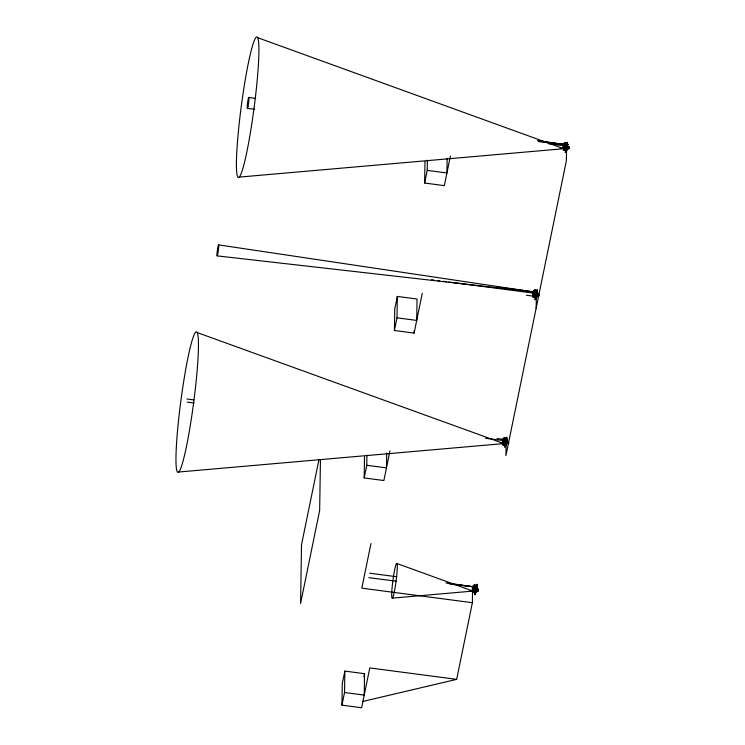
<?xml version="1.0" encoding="UTF-8"?>
<svg xmlns="http://www.w3.org/2000/svg" width="745" height="745" viewBox="0 0 745 745"><rect width="100%" height="100%" fill="white"/><g stroke="black" fill="none" stroke-linecap="round" stroke-linejoin="round"><path stroke-width="1.12" d="M473.634 586.771L473.643 586.166L473.094 592.396L473.308 588.187L472.833 588.131L473.475 587.367L472.824 588.792C474.835 589.267 472.498 583.689 475.31 585.114L475.189 586.632M473.913 590.133L473.662 592.387L473.68 590.813M503.387 444.486L503.145 444.895L503.229 439.857L503.685 440.574C502.419 441.887 503.657 438.852 503.052 441.338C505.063 441.813 502.726 436.235 505.538 437.66L505.417 439.178M504.16 441.981L503.937 443.359M533.411 297.004L533.522 296.398M534.649 294.331C533.83 293.279 534.286 299.918 534.146 295.951M563.583 150.015L564.328 143.804C564.961 152.753 567.364 140.479 564.589 146.318M563.593 150.015L563.658 149.54L563.788 150.006M563.835 149.605L563.518 145.769L564.161 145.014L563.574 145.629M565.073 145.62L564.347 150.024L564.365 148.451M478.253 589.966L477.666 591.092L477.88 588.969L478.253 590.161L478.094 589.686M477.88 588.969L477.675 590.897M508.481 442.511L508.276 443.694L507.904 442.502L508.49 441.562L508.481 442.707L503.974 441.729L503.955 442.651M506.349 442.837C513.864 444.15 500.724 442.465 506.693 443.499L506.721 442.269C505.678 444.588 509.31 443.62 508.109 441.515M508.49 441.562L508.276 443.694M538.71 295.057L538.123 296.184L538.719 294.107L538.71 295.253L534.202 294.275L534.118 295.495M536.931 295.867L535.413 295.83L536.921 296.044L536.949 294.815C535.906 297.134 539.538 296.165 538.337 294.061M538.719 294.107L538.505 296.24M568.938 147.603L568.351 148.73L568.565 146.607L568.938 147.799L568.565 146.607M568.947 146.653L568.733 148.786M567.299 147.65L564.608 147.473L564.44 146.476L564.766 150.173L563.611 149.717M473.922 590.273L474.621 588.243M503.983 442.428L504.291 441.869L508.137 442.456M474.006 589.193L473.95 592.471M474.416 589.5L473.969 590.85M474.407 589.686L477.908 589.91M503.238 442.446L504.225 443.089L504.421 441.701M504.998 441.841C505.929 443.983 504.458 446.423 505.306 442.074L504.356 442.008L504.197 442.726M535.394 295.169C534.668 299.732 536.921 294.145 534.863 294.778C534.23 293.558 539.007 296.314 538.002 295.011M534.659 295.262L534.519 294.62M564.44 148.544L564.887 147.51L564.608 147.91M568.556 147.752L568.733 147.221L564.757 146.774L566.079 147.389L565.548 149.857L566.526 149.987L567.262 146.504M564.812 147.296L564.896 145.554M320.443 459.823L319.652 510.437L300.589 603.422L301.511 544.753L318.944 459.702M472.572 588.047L472.377 602.705L456.666 679.356L369.79 667.93L361.632 707.75L341.927 705.161L342.262 683.752L344.861 671.096L364.556 673.685L364.221 695.094L344.525 692.505L344.861 671.096M389.952 450.902L383.88 480.534L364.184 477.936L364.519 456.536M364.184 477.936L366.773 465.28L366.931 455.139M386.702 453.23L386.478 467.879L366.773 465.28M422.275 293.26L414.108 333.08L394.412 330.482L394.748 309.082L397.336 296.426L417.042 299.015L416.706 320.424L397.001 317.826L397.336 296.426M414.108 333.08L414.146 330.827M450.408 155.994L444.337 185.626L424.641 183.037L424.976 161.628M424.641 183.037L427.23 170.382L427.388 160.24M447.158 158.322L446.935 172.97L427.23 170.382M470.142 590.729L473.438 591.111L473.364 592.564L472.824 592.489C473.354 588.597 472.935 589.761 474.044 590.45M473.001 587.311L472.824 588.792M473.364 592.564L473.438 591.111M476.735 589.491L476.726 589.872C475.291 590.692 472.879 588.345 474.192 589.239M473.615 587.768L473.662 588.382M473.755 589.891L473.662 590.422L473.755 588.839M473.773 587.414C473.708 592.014 477.098 584.993 474.584 585.197M473.764 586.781L473.773 586.175M473.727 590.105L474.071 588.876M476.837 589.919L473.736 589.351M473.168 591.437L472.917 590.925L474.118 591.344L474.081 592.536L472.898 592.368M473.289 587.284C472.917 587.153 474.649 586.026 473.876 588.839L474.22 584.965C474.537 588.047 472.088 585.03 475.208 586.399M475.189 587.032L477.219 587.218L476.092 592.694L474.49 592.089C478.784 592.396 472.265 591.493 475.841 592.34L476.577 588.867M475.18 590.608C483.552 590.431 473.596 591.456 475.04 589.584M475.254 586.781L474.705 586.706L475.31 585.114M474.723 590.45C474.844 593.97 476.204 585.132 474.863 592.219M474.872 592.014L474.993 590.543L478.337 590.589M474.965 588.978L475.012 587.656M475.031 591.232L475.04 590.496L476.465 590.953L476.493 589.723C475.021 591.772 479.817 590.85 476.288 590.711M475.021 589.975L475.133 589.286L474.49 592.48M476.977 584.182C477.284 588.205 473.773 589.155 476.94 588.559M475.17 588.131L475.068 588.82L475.282 586.65L475.17 587.302M474.993 588.857L475.496 587.069L475.282 588.587M475.524 585.421L475.506 586.669L474.649 586.566M476.893 588.904L475.599 588.736L475.543 587.172M475.655 588.485L476.893 588.727M475.599 588.736L475.85 587.218M476.092 592.694L476.167 591.986M476.157 590.915L476.102 589.407M476.102 588.801L476.577 588.559L476.102 588.503L474.835 594.64M476.483 590.226L476.269 591.642L475.934 590.869M476.26 588.82L475.599 588.55M476.577 590.431L476.688 589.742M475.208 586.557L477.219 586.818L476.828 587.544L475.85 587.414M477.545 590.115L477.443 590.608L477.545 590.115L475.077 589.528M502.838 440.798L502.838 440.314M503.052 441.338L503.061 440.677M503.182 444.458L503.592 445.11L503.052 445.035L503.164 442.958L503.871 442.996M503.22 440.519L503.229 439.857M504.43 442.716C501.599 443.098 504.356 444.234 503.871 438.712L503.424 444.244M503.648 443.797L504.346 443.89L504.309 445.082L503.611 444.988L503.629 443.862M504.002 438.721L503.937 441.198L505.231 441.254M503.993 439.327L504.104 441.385L504.449 437.52L504.03 439.243M504.3 441.422L504.244 442.316L506.972 442.903M504.132 439.103L503.564 439.029L503.424 440.221L503.601 438.535L507.447 439.364L506.321 445.24L504.719 444.635L506.395 444.532L505.101 444.56M504.868 443.247L504.589 441.049L505.501 440.062M504.374 443.182L505.408 443.331L505.427 442.102L505.212 444.02M505.725 439.615L504.877 439.55L505.436 437.93M505.203 442.67L505.278 442.837M505.24 440.202L505.296 441.366M505.259 443.778L505.371 442.549M505.622 442.297L505.361 441.832L504.719 445.026M505.427 438.786L505.315 441.31L505.51 439.196L505.399 439.848M507.121 441.45C502.996 440.714 508.658 441.226 506.33 441.049L504.672 447.056M504.728 440.714C506.87 442.055 504.747 440.221 505.753 437.976M507.01 437.231L506.33 441.347L505.883 440.733L506.861 440.863L506.33 441.962M506.134 441.943L505.92 455.623L566.377 160.715L566.591 147.035M505.827 441.282L505.734 439.215M506.293 443.089L506.498 444.188L506.563 443.014M506.321 445.24L506.395 444.532M506.386 443.461L506.404 442.232L506.162 443.415M506.805 441.226L507.447 439.364M506.963 442.036L506.972 442.828M507.056 439.895L506.079 439.96M507.68 442.958L507.773 442.465L507.68 442.958L505.222 442.316M508.509 443.582L504.952 443.005M448.9 282.029L533.103 293.064M533.876 296.342L534.575 296.435L534.538 297.628L533.28 297.581L533.476 295.905L533.299 296.463M533.932 292.468L533.28 293.884L534.472 291.034M533.42 296.482C533.541 293.604 533.308 296.175 533.783 295.504M533.28 293.884L533.457 292.403M533.29 293.223L533.765 293.279L533.569 297.497L534.1 291.258L534.091 291.863M526.436 295.271L533.895 296.212L533.839 297.534M534.091 292.152L534.118 293.353M534.212 292.17C536.251 299.09 536.242 284.963 534.286 291.658M534.221 291.882L534.23 291.267M534.538 297.628L534.5 295.495M534.528 293.968L534.472 294.862L537.238 295.448M534.621 292.487L534.463 290.196L534.361 293.772M534.603 295.728L534.668 294.564M533.653 291.975L533.83 291.081L534.333 293.93L534.677 290.066M534.761 295.02L534.882 294.62M535.655 292.04L537.676 292.31L536.549 297.786L534.947 297.572L535.012 296.873L536.298 297.236M535.096 295.793L535.003 294.629M535.18 295.551L535.441 296.566M537.303 289.786L536.558 293.893L536.055 293.828L536.307 292.31L535.106 292.096L535.199 290.997L535.748 291.072L535.627 292.394M535.618 294.843L535.32 295.839L535.581 294.554M535.422 295.318C535.562 293.754 534.333 295.867 535.636 295.7M537.35 293.996L535.739 293.688L535.767 290.205M535.851 294.843L535.171 296.277M535.04 290.289C536.214 291.137 535.962 289.786 535.86 292.254M536.055 293.828L536.111 293.279L537.089 293.409L536.558 294.508M536.149 308.169L536.363 294.489M536.549 297.786L536.624 297.078M536.568 295.588L536.782 296.491L536.828 294.797M536.577 295.392L538.737 296.128L535.506 295.392M537.192 294.592L537.201 295.374M537.35 293.819L536.055 293.642M535.711 291.872L535.106 291.761L537.676 291.91L537.285 292.636L536.307 292.506M563.294 145.415L563.248 146.029L563.341 145.275M564.105 149.959L563.509 150.127L563.583 148.432L564.337 147.64M564.3 144.623L563.974 146.486L563.518 145.769M563.509 146.43L563.686 144.949M564.049 150.201L564.123 148.758L560.091 148.264M564.356 147.994L564.44 146.476M564.039 143.627C563.658 146.067 564.868 141.95 564.403 145.918M564.449 144.428L564.459 143.822M563.807 149.307L564.58 144.325L564.561 146.476L564.868 145.014M564.757 146.514L564.943 147.64L565.045 146.141M565.399 143.673L567.904 144.456L566.777 150.332L565.176 150.127L565.241 149.419L566.526 149.782M567.904 144.856L565.334 144.642L565.343 143.971M565.408 148.097L565.353 149.075L565.725 148.134L568.966 148.674L565.539 147.491M568.593 147.557L565.157 146.84M565.548 149.857L565.669 149.112M565.651 147.864L565.027 147.286M564.887 142.77L564.85 145.033L564.906 142.612C564.486 146.178 563.937 141.457 565.995 142.751L565.772 146.243L565.855 145.769M566.079 147.389L565.399 148.823M564.831 145.871L566.07 146.439L566.181 145.219M566.088 144.8L566.2 142.993L566.284 146.374L567.578 146.542M566.098 146.402L566.228 144.614L565.967 146.234L566.787 146.337M566.777 150.332L566.852 149.624M566.843 148.553L566.787 147.054M566.787 146.439L567.466 142.323M567.019 148.106L566.638 149.242M566.945 146.458C565.399 145.564 568.323 145.759 566.787 147.231M567.057 147.342L567.15 148.6L565.679 148.18M567.206 148.329L567.485 147.668M567.513 147.789L567.42 147.138M567.904 144.456L567.513 145.182L566.535 145.061M568.23 147.761L568.128 148.255L568.23 147.761L565.455 147.138L565.418 147.715M473.746 588.168L473.913 587.544L473.718 588.28M503.434 442.456L503.378 443.266L503.974 440.332L503.769 440.91M504.263 442.698L504.281 442.13L505.306 442.26M534.212 293.93L534.584 294.741M478.048 591.148L478.262 589.016M473.978 590.087L473.177 590.329L473.429 589.435L473.159 590.692L473.345 588.932M534.202 294.573L533.383 295.542L533.914 294.824M473.69 588.112L472.945 590.701L473.019 589.807M473.14 590.729L473.205 589.91L473.168 591.092M473.131 590.608L472.963 591.39M533.429 295.448L533.839 295.216M533.783 295.02L533.671 295.374M563.89 147.985C563.769 149.54 563.341 144.493 564.673 148.246M535.199 294.769L534.798 294.741M473.131 592.07L472.824 592.489M473.755 588.029L473.168 590.673M475.245 587.637L474.621 587.554C473.271 589.966 475.664 587.237 475.412 588.764M475.096 588.559L475.114 588.662M503.527 441.897L503.434 441.394L503.527 441.934M503.983 442.232L503.331 442.139L503.555 441.44M503.76 440.844L503.993 440.556M504.123 440.183L503.462 439.727M503.955 439.448L503.778 439.96L503.983 439.354M503.89 444.933L503.983 441.385M504.197 443.396L504.253 444.569M533.318 293.521L533.411 292.766L533.327 293.521M533.448 295.225L534.491 295.244M533.569 297.385L533.644 297.004M533.681 293.968L533.522 294.675M533.802 294.024L533.755 294.405M534.435 295.225L533.802 295.448L534.184 295.16M534.947 293.688L535.078 292.645C534.714 295.942 536.353 291.742 535.571 293.344M564.375 145.75L563.63 148.208L563.695 147.538M563.984 147.016L563.9 146.486M564.226 144.986L564.319 144.409M564.254 145.582L564.896 145.815L564.673 146.886M565.213 143.115L566.107 143.561M565.679 146.504L565.194 145.88L566.163 145.899M473.215 587.293L473.373 586.194M473.373 586.678L473.317 587.19M473.382 586.091L473.224 586.622M474.463 588.708L474.518 588.243M503.527 439.876L503.583 438.656L503.443 439.643M503.993 440.295L504.169 439.224L503.573 439.122M504.738 440.91C502.177 449.617 505.827 437.026 504.598 441.329L504.849 440.099M505.389 440.658L505.389 440.826M534.165 292.459L534.389 291.742L534.249 292.263M533.811 291.23L534.379 291.435L533.83 291.118M535.543 293.679L535.627 293.223M563.89 145.033L564.021 144.679M565.93 145.275L565.306 145.191L564.375 146.784M503.136 444.746L503.052 445.035M534.556 297.572L533.373 297.031L533.28 297.581M473.345 590.096L473.364 590.18M473.783 589.491L473.662 590.422M474.621 587.554L473.755 590.906M533.765 295.253L534.063 292.878L533.997 293.456M535.953 290.513L535.553 293.809M565.883 142.956L565.241 143.133M473.233 587.051L473.224 586.715M475.161 585.43L475.124 585.961M504.067 439.503L503.443 439.308L504.086 439.41M503.452 439.261L503.499 439.932M533.793 292.04L533.802 291.556M535.664 290.476L535.459 291.677M564.477 144.912L564.049 143.962M563.937 145.107L564.049 144.418M565.036 145.834L565.148 146.346M563.509 150.127L563.853 149.661M473.056 590.003L473.299 589.388M503.49 442.055L503.555 442.949L503.313 442.372M535.608 290.587L535.636 290.466M563.239 145.787L563.35 145.303M534.128 293.465L534.23 293.018M533.662 292.431L533.793 291.779M535.525 293.698L534.985 293.428M565.846 143.487L566.209 143.068M475.133 585.579L475.003 586.576M504.635 438.926L504.728 438.069M502.81 440.5L485.544 438.284M563.956 146.774L564.002 146.56M534.37 292.208L534.184 292.617M534.379 291.63C533.15 293.148 533.997 292.161 533.69 292.152M565.809 143.319L565.995 142.751M503.583 442.772L503.909 442.334M564.412 148.357L565.865 148.423L565.818 146.923L565.176 150.127M475.105 588.327L474.528 588.336M504.058 439.112L503.965 438.935M564.514 144.204L564.58 143.85M473.168 589.37L473.196 588.876M564.924 146.821L564.431 146.821M475.114 588.252L474.369 588.783M533.373 296.016L533.895 296.212M503.322 443.62L178.772 472.013M563.779 148.711L564.105 148.888M394.412 330.482L397.001 317.826M370.963 543.543L361.819 588.168L472.377 602.705M341.927 705.161L344.525 692.505M363.914 676.851L364.556 673.685M472.209 589.956L473.094 585.635M502.437 442.502L503.322 438.181M532.666 295.057L533.55 290.727M562.894 147.603L563.779 143.282M197.267 332.596A70.933 6.454 -82.5 0 1 186.511 446.236A70.933 6.454 -82.5 0 1 177.832 427.425A70.933 6.454 -82.5 0 1 197.267 332.596L503.248 443.359L503.35 444.216M533.467 295.56L534.063 293.158L534.668 293.269M563.527 149.009L563.816 148.413L563.853 148.907M504.97 438.786L503.583 438.74M535.199 291.332L533.774 291.193M503.993 443.154L504.151 442.381M474.705 586.706L474.742 585.905M504.877 439.55L504.97 438.451M535.106 292.096L535.199 290.997M565.334 144.642L565.427 143.543L565.418 144.213L566.191 144.306M534.5 295.737L534.659 294.964M565.306 145.191L564.84 147.128L565.762 147.249M564.729 148.581L565.334 145.973M504.775 442.083L504.97 441.096M564.784 149.047L257.723 37.697A70.933 6.454 -82.5 0 0 238.288 132.517A70.933 6.454 -82.5 0 0 246.968 151.328A70.933 6.454 -82.5 0 0 257.723 37.697M565.865 148.246L565.25 148.125L565.418 147.138M565.855 144.94L565.967 144.288M535.338 294.61L534.985 295.774M505.51 441.142L505.771 439.522M534.947 297.572L535.59 294.377L535.636 295.877L534.221 295.7M474.863 590.738L475.124 589.463M505.091 443.284L505.352 442.008M565.809 147.1L565.213 148.32L568.398 148.339M505.836 440.984L506.079 439.764M535.748 293.483L536.307 292.31M565.976 146.029L566.535 144.856M535.366 299.518L535.674 297.283M565.539 152.055L565.986 149.829M475.291 592.592C475.422 591.437 475.096 594.957 474.677 593.83M476.493 587.116L476.483 585.589M505.604 445.137C505.594 443.731 505.427 446.963 505.38 446.609M506.563 439.643L506.721 437.855M537.396 293.651L536.558 293.595L535.301 299.658L534.742 299.583M536.875 292.208L537.229 290.718M567.103 144.754L567.634 143.189M476.102 589.593L476.26 588.643M476.064 590.738L476.176 589.686M566.749 148.385L566.805 147.771M567.318 145.955L565.529 152.203L564.971 152.129M476.623 588.513L476.828 587.349M506.069 444.886L506.805 441.413M536.298 297.432L537.033 293.958M537.08 293.604L537.285 292.44M567.308 146.15L567.513 144.986M568.603 147.352C569.255 149.27 565.976 149.112 567.178 147.361M534.985 295.569L538.793 295.877M504.756 443.228L505.408 443.228M535.385 294.973L535.534 294.62M474.528 590.683L474.984 591.474M566.619 148.506L566.861 147.324M536.391 295.961L536.633 294.778L536.409 296.696M477.871 590.105L478.001 589.574M538.579 141.131L564.542 144.502L538.533 141.578M534.314 291.956L501.441 287.672M503.005 439.317L503.518 439.336M563.965 144.493L537.49 140.516M503.527 442.884L503.173 443.247M504.682 441.012L505.613 441.301M565.744 151.766L565.362 151.477L565.939 151.505M535.32 298.875L535.497 298.885M537.471 290.662L537.052 290.42M535.32 299.136L535.618 298.931M504.961 446.441L505.417 446.348L504.933 446.339M534.361 291.193L533.774 291.686M535.432 295.048L538.002 295.206M473.084 589.519L473.755 589.686M472.991 590.18L473.643 590.217M476.912 585.579L476.549 585.626M567.234 142.984L567.606 142.993M476.437 585.337L476.828 585.365M504.812 441.766L506.963 442.223M362.927 701.427L456.666 679.356M239.229 177.105L563.555 148.721M392.41 598.123L472.87 591.083L396.992 563.537A17.601 1.602 -82.5 0 0 392.168 587.06A17.601 1.602 -82.5 0 0 394.329 591.726A17.601 1.602 -82.5 0 0 396.992 563.537M534.64 292.468L535.953 292.673M504.412 439.923L504.132 441.226M474.183 587.377L473.904 588.68M247.461 108.435L254.39 109.226M217.233 255.889L533.718 291.919L218.555 244.881A5.588 0.512 -82.5 0 0 217.102 252.378A5.588 0.512 -82.5 0 0 217.791 253.859A5.588 0.512 -82.5 0 0 218.639 244.909M450.325 584.127L473.299 586.771L445.882 582.841M534.649 294.247L534.212 295.998M565.157 147.016L567.411 147.51M534.519 294.415L538.365 295.001M368.831 577.664L396.256 581.193M566.973 148.348L568.398 148.544M536.745 295.802L538.169 295.988M506.516 443.256L507.941 443.443M474.882 589.509L475.18 590.785L474.146 590.636M567.047 142.416L567.522 142.481M565.893 144.036L564.058 143.664M565.334 144.4L565.939 144.418M548.311 143.673L563.294 145.648M566.293 146.076L567.625 146.299M563.788 147.24L564.44 147.324M564.105 147.668L564.887 147.808M563.676 147.771L564.328 147.855M565.213 148.115L569.022 148.423M565.176 149.726L566.787 149.931M536.819 289.87L537.294 289.935M535.171 291.127L535.72 291.202M535.115 291.416L535.664 291.491M496.822 287.067L499.131 287.374M533.448 293.064L533.914 293.12M534.957 293.26L535.934 293.353M431.606 279.757L433.916 280.064M437.371 280.52L439.68 280.818M443.135 281.275L446.6 281.731M536.065 293.53L536.549 293.595M533.56 294.685L534.212 294.778M535.264 295.113L537.909 295.504M533.476 296.249L533.578 296.761M534.947 297.18L536.558 297.385M504.43 437.678L504.197 439.913L505.725 440.118M504.942 438.582L505.492 438.656M504.886 438.87L505.436 438.945M504.877 439.215L505.482 439.327M504.877 439.308L507.447 439.764M497.073 438.526L503.248 439.345M186.939 399.013L193.858 399.916M504.291 442.064L507.773 442.66M508.565 443.331L504.905 443.051M187.2 402.086L194.119 402.998M500.789 443.331L503.248 443.703M503.499 443.88L503.248 443.359M474.202 585.132L473.969 587.367L475.273 587.516M474.714 586.036L475.263 586.11M473.345 586.371L473.904 586.557M369.744 573.212L396.768 576.76M448.099 583.512L473.047 586.799M474.472 589.202L477.918 589.714M474.565 590.282L477.713 590.701M474.425 589.519L475.077 589.714M248.783 97.427L255.684 98.461M503.424 442.94L503.536 442.428L503.424 442.94M504.849 447.037L504.877 447.009M476.614 584.769L477.07 584.909L476.614 584.769M474.621 594.491L475.077 594.631L474.621 594.491M248.02 106.405A5.588 0.512 -82.5 0 0 248.867 97.455A5.588 0.512 -82.5 0 0 247.331 104.924A5.588 0.512 -82.5 0 0 248.02 106.405"/></g></svg>
